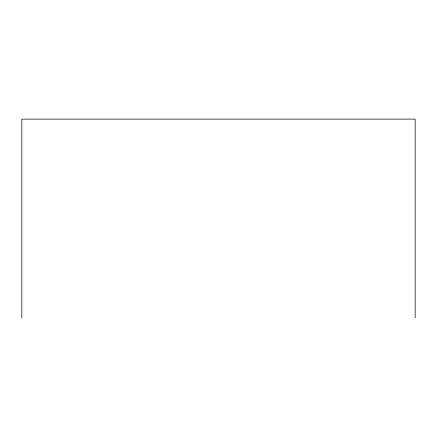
<?xml version="1.0" encoding="UTF-8"?>
<svg xmlns="http://www.w3.org/2000/svg" width="437" height="437" viewBox="0 0 437 437"><rect width="100%" height="100%" fill="white"/><g stroke="black" fill="none" stroke-linecap="round" stroke-linejoin="round"><path stroke-width="0.66" d="M415.15 317.874L415.15 119.126L21.85 119.126L21.85 317.874"/></g></svg>
